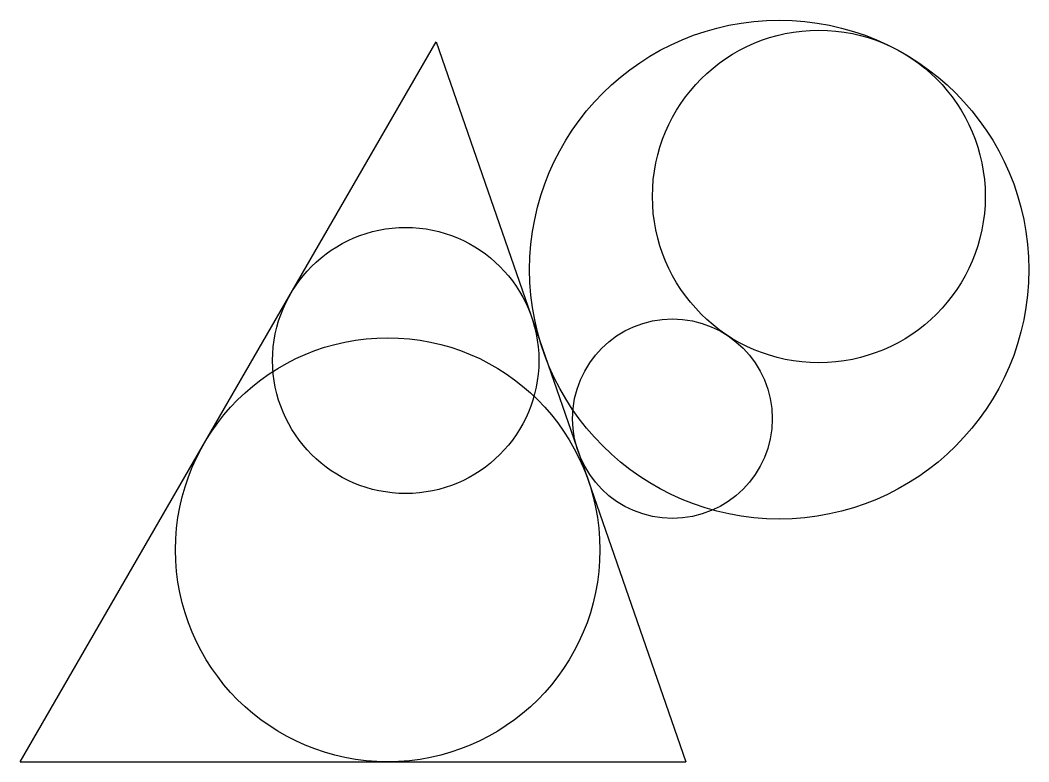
# Model space of a CAD drawing. Header units: millimetres. Extents: x 50 to 353, y 50 to 273.
import ezdxf

# ---------------------------------------------------------------- set-up
doc = ezdxf.new("R2010")
doc.units = ezdxf.units.MM

msp = doc.modelspace()

# ---------------------------------------------------------------- linework, layer by layer
for p, q in [((50, 50), (175, 266.51)), ((175, 266.51), (250, 50)), ((50, 50), (250, 50))]:
    msp.add_line(p, q)
for centre, radius in [((278.1, 198.01), 75), ((290, 220), 50), ((165.86, 170.68), 40), ((246.01, 153.18), 30), ((160.44, 113.76), 63.76)]:
    msp.add_circle(centre, radius)

doc.saveas('drawing.dxf')
